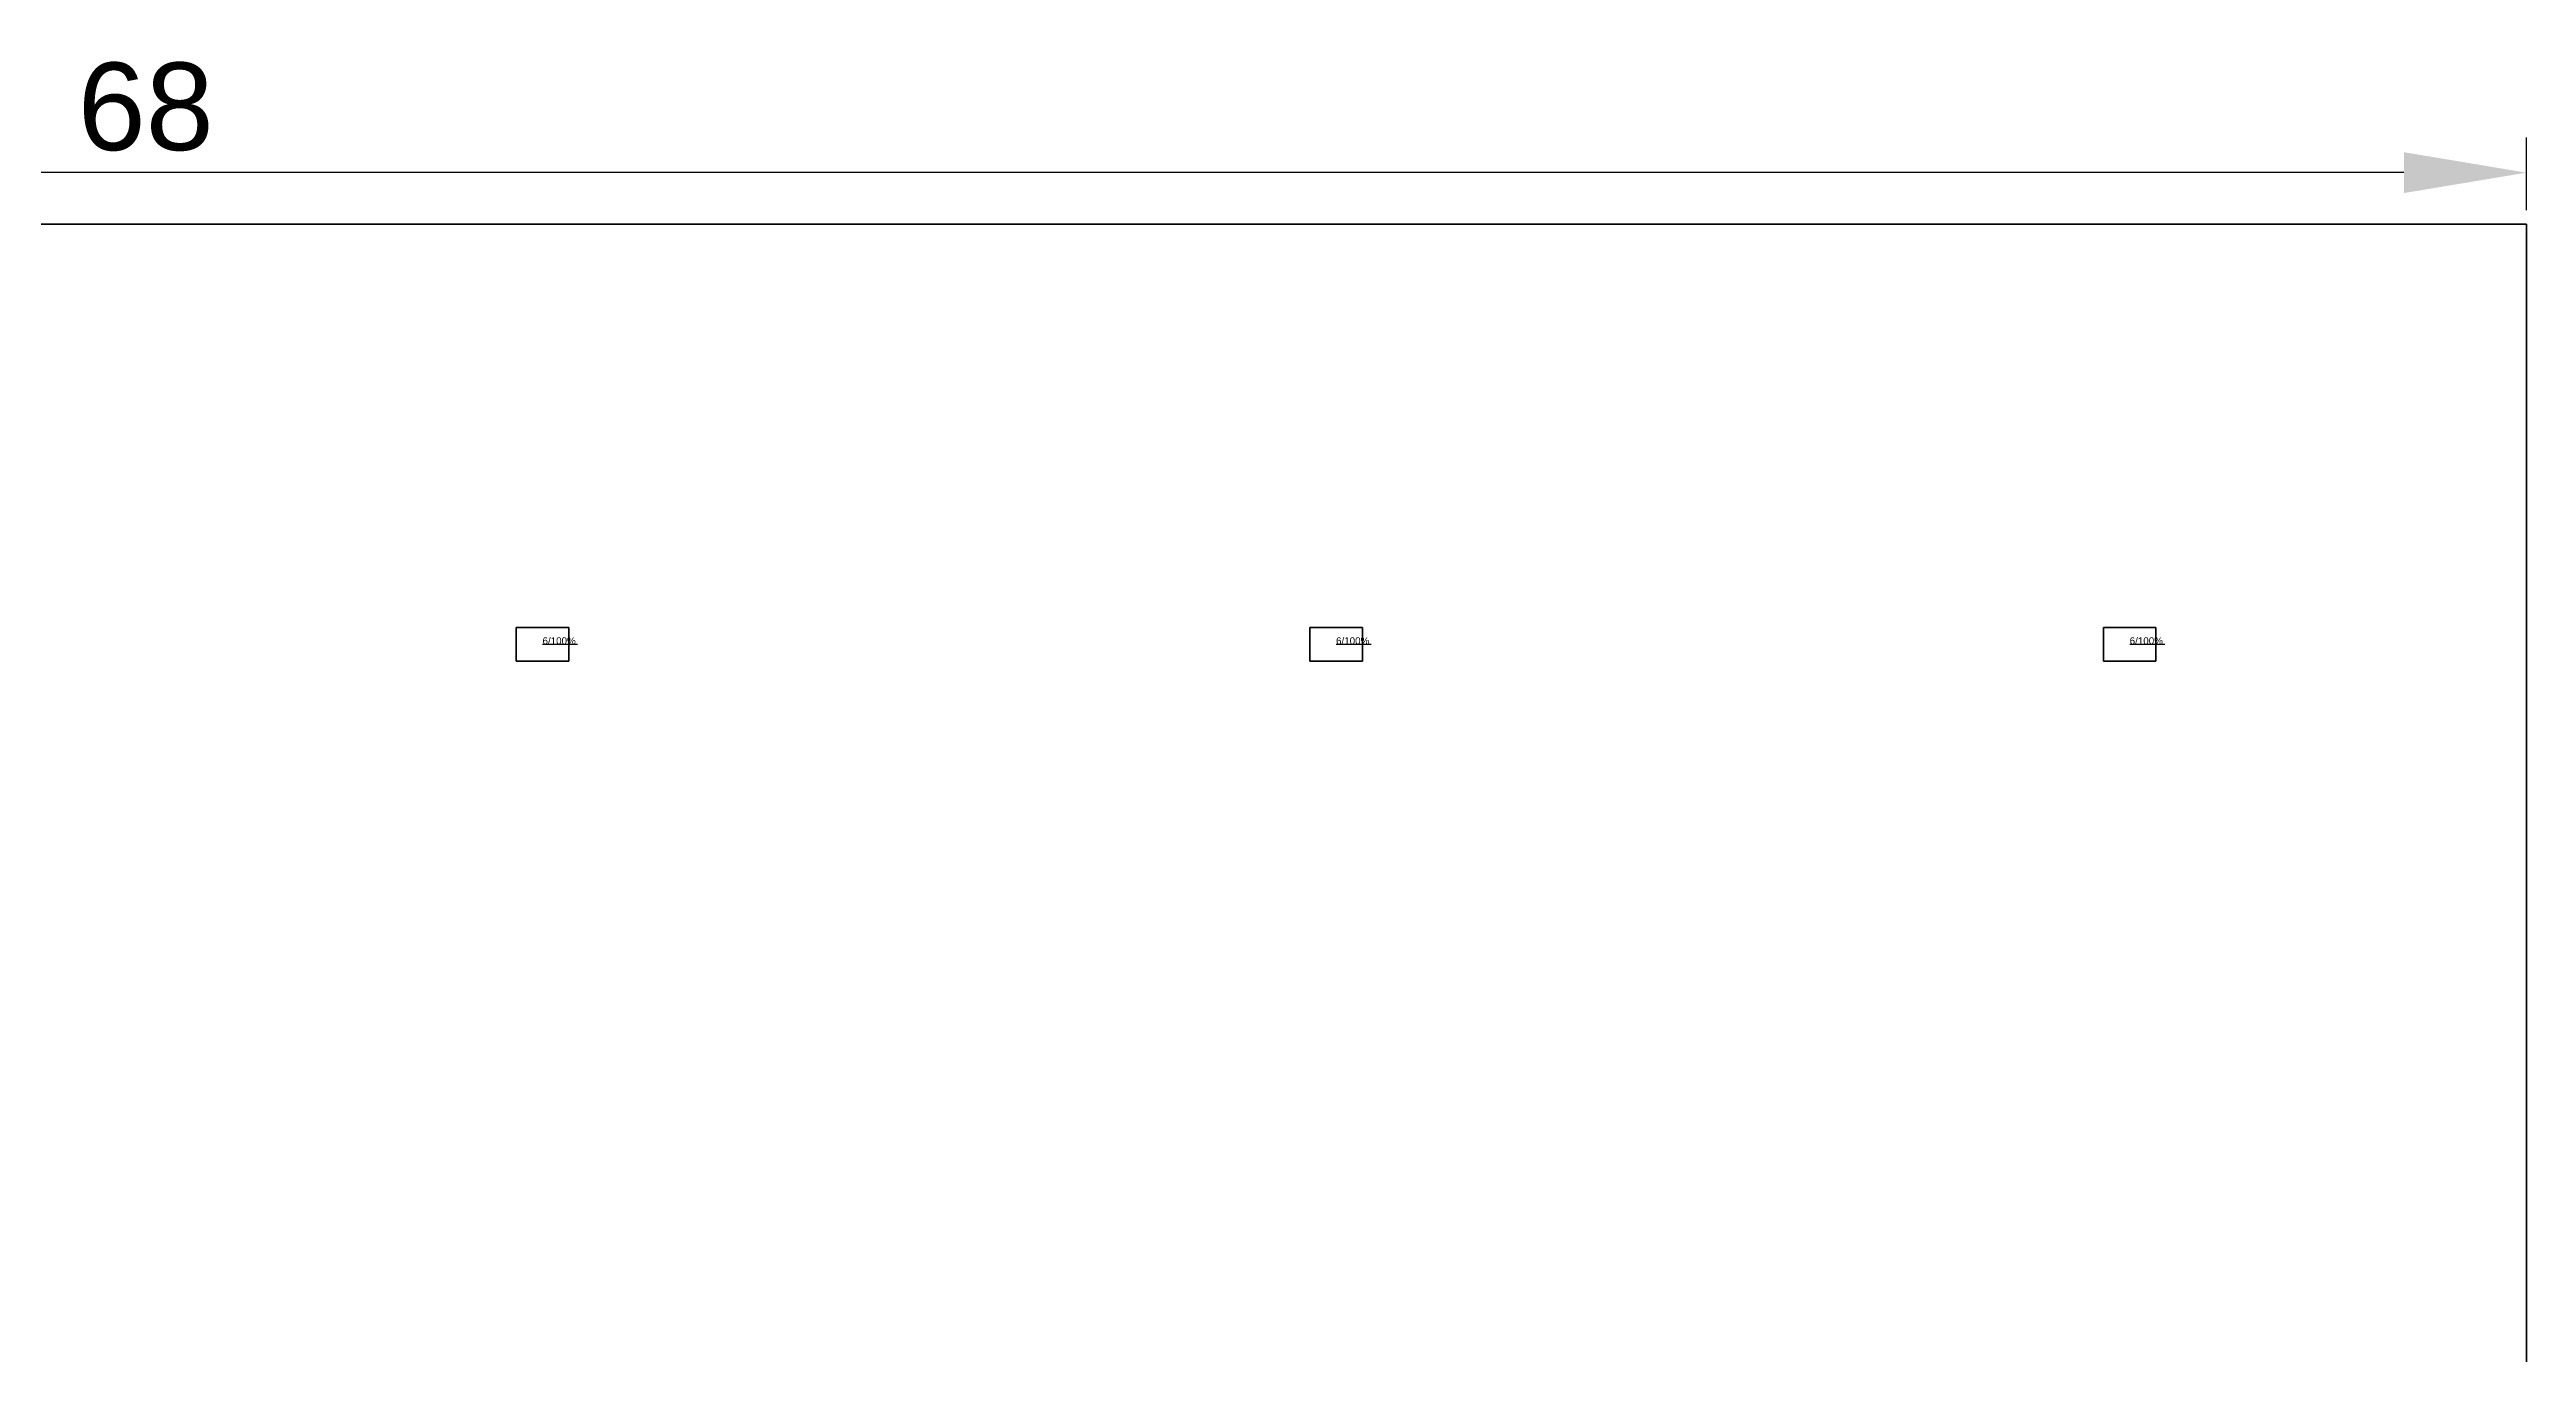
# Model space of a CAD drawing. Header units: millimetres. Extents: x -2.8 to 67.9, y 15.7 to 90.1.
# Drawn here: x 32.54 to 67.92, y 71.53 to 90.15 of the extents above; entities that cross this region are included whole.
import ezdxf

# ---------------------------------------------------------------- set-up
doc = ezdxf.new("R2010")
doc.units = ezdxf.units.MM
for name, color, linetype in [('DLXLUM', 2, 'Continuous'), ('DLXLUMEX', 2, 'Continuous'), ('DLXSCENE', 7, 'Continuous'), ('MAPAS', 7, 'Continuous')]:
    doc.layers.add(name, color=color, linetype=linetype)
doc.layers.get('0').off()
doc.styles.get("Standard").update_dxf_attribs({"font": 'arial.ttf'})
doc.dimstyles.new('ISO-25', dxfattribs={"dimtxt": 1.25, "dimasz": 1.75, "dimexe": 0.5, "dimexo": 0.2, "dimgap": 0.3, "dimtad": 1, "dimtoh": 1, "dimtxsty": 'Standard', "dimcen": 2.5, "dimadec": 0, "dimazin": 0, "dimtfac": 1, "dimtmove": 0, "dimatfit": 3, "dimfxl": 1, "dimarcsym": 0})

# ---------------------------------------------------------------- blocks, each defined once
blk = doc.blocks.new('*U31')
for p, q in [((0.375, 0.24), (-0.375, 0.24)), ((-0.375, 0.24), (-0.375, -0.24)), ((-0.375, 0.24), (-0.375, -0.24)), ((-0.375, -0.24), (-0.375, 0.24)), ((-0.375, 0.24), (-0.375, 0.24)), ((0.375, 0.24), (-0.375, 0.24)), ((-0.375, 0.24), (-0.375, 0.24)), ((-0.375, 0.24), (0.375, 0.24)), ((-0.375, -0.24), (-0.375, 0.24)), ((-0.375, 0.24), (0.375, 0.24)), ((0.375, -0.24), (0.375, 0.24)), ((0.375, 0.24), (0.375, 0.24)), ((0.375, -0.24), (0.375, 0.24)), ((0.375, 0.24), (0.375, 0.24)), ((0.375, 0.24), (0.375, -0.24)), ((0.375, 0.24), (0.375, -0.24)), ((-0.375, -0.24), (0.375, -0.24)), ((-0.375, -0.24), (-0.375, -0.24)), ((-0.375, -0.24), (0.375, -0.24)), ((0.375, -0.24), (-0.375, -0.24)), ((-0.375, -0.24), (-0.375, -0.24)), ((0.375, -0.24), (-0.375, -0.24)), ((0.375, -0.24), (0.375, -0.24)), ((0.375, -0.24), (0.375, -0.24))]:
    blk.add_line(p, q)
at = {"color": 1}
blk.add_line((0, 0), (0.5, 0), dxfattribs=at)
at = {"layer": 'DLXLUMEX', "color": 7}
blk.add_text('6/100%', height=0.1, dxfattribs=at).set_placement((0, 0))
blk = doc.blocks.new('*U37')
for p, q in [((0.375, 0.24), (-0.375, 0.24)), ((-0.375, 0.24), (-0.375, -0.24)), ((-0.375, 0.24), (-0.375, -0.24)), ((-0.375, -0.24), (-0.375, 0.24)), ((-0.375, 0.24), (-0.375, 0.24)), ((0.375, 0.24), (-0.375, 0.24)), ((-0.375, 0.24), (-0.375, 0.24)), ((-0.375, 0.24), (0.375, 0.24)), ((-0.375, -0.24), (-0.375, 0.24)), ((-0.375, 0.24), (0.375, 0.24)), ((0.375, -0.24), (0.375, 0.24)), ((0.375, 0.24), (0.375, 0.24)), ((0.375, -0.24), (0.375, 0.24)), ((0.375, 0.24), (0.375, 0.24)), ((0.375, 0.24), (0.375, -0.24)), ((0.375, 0.24), (0.375, -0.24)), ((-0.375, -0.24), (0.375, -0.24)), ((-0.375, -0.24), (-0.375, -0.24)), ((-0.375, -0.24), (0.375, -0.24)), ((0.375, -0.24), (-0.375, -0.24)), ((-0.375, -0.24), (-0.375, -0.24)), ((0.375, -0.24), (-0.375, -0.24)), ((0.375, -0.24), (0.375, -0.24)), ((0.375, -0.24), (0.375, -0.24))]:
    blk.add_line(p, q)
at = {"color": 1}
blk.add_line((0, 0), (0.5, 0), dxfattribs=at)
at = {"layer": 'DLXLUMEX', "color": 7}
blk.add_text('6/100%', height=0.1, dxfattribs=at).set_placement((0, 0))
blk = doc.blocks.new('*U43')
for p, q in [((0.375, 0.24), (-0.375, 0.24)), ((-0.375, 0.24), (-0.375, -0.24)), ((-0.375, 0.24), (-0.375, -0.24)), ((-0.375, -0.24), (-0.375, 0.24)), ((-0.375, 0.24), (-0.375, 0.24)), ((0.375, 0.24), (-0.375, 0.24)), ((-0.375, 0.24), (-0.375, 0.24)), ((-0.375, 0.24), (0.375, 0.24)), ((-0.375, -0.24), (-0.375, 0.24)), ((-0.375, 0.24), (0.375, 0.24)), ((0.375, -0.24), (0.375, 0.24)), ((0.375, 0.24), (0.375, 0.24)), ((0.375, -0.24), (0.375, 0.24)), ((0.375, 0.24), (0.375, 0.24)), ((0.375, 0.24), (0.375, -0.24)), ((0.375, 0.24), (0.375, -0.24)), ((-0.375, -0.24), (0.375, -0.24)), ((-0.375, -0.24), (-0.375, -0.24)), ((-0.375, -0.24), (0.375, -0.24)), ((0.375, -0.24), (-0.375, -0.24)), ((-0.375, -0.24), (-0.375, -0.24)), ((0.375, -0.24), (-0.375, -0.24)), ((0.375, -0.24), (0.375, -0.24)), ((0.375, -0.24), (0.375, -0.24))]:
    blk.add_line(p, q)
at = {"color": 1}
blk.add_line((0, 0), (0.5, 0), dxfattribs=at)
at = {"layer": 'DLXLUMEX', "color": 7}
blk.add_text('6/100%', height=0.1, dxfattribs=at).set_placement((0, 0))
blk = doc.blocks.new('*U44')
for p, q in [((16.704, 136.161), (84.704, 136.161)), ((84.704, 136.161), (16.704, 136.161)), ((84.704, 136.161), (84.704, 64.16)), ((84.704, 64.16), (84.704, 136.161)), ((84.704, 136.161), (84.704, 136.161)), ((84.704, 136.161), (84.704, 136.161))]:
    blk.add_line(p, q)
blk = doc.blocks.new('*U45')
for p, q in [((16.704, 136.161), (84.704, 136.161)), ((84.704, 136.161), (84.704, 64.16))]:
    blk.add_line(p, q)
blk = doc.blocks.new('*U46')
for p, q in [((84.704, 136.161), (16.704, 136.161)), ((84.704, 64.16), (84.704, 136.161))]:
    blk.add_line(p, q)
blk = doc.blocks.new('*D53')
at = {"layer": 'Defpoints', "color": 0, "transparency": 16777216}
for p in [(-0.083, 88.391), (-0.083, 87.655), (67.917, 87.655)]:
    blk.add_point(p, dxfattribs=at)
at = {"layer": 'MAPAS', "color": 0, "lineweight": -2, "transparency": 16777216}
for p, q in [((-0.083, 87.855), (-0.083, 88.891)), ((67.917, 87.855), (67.917, 88.891)), ((66.167, 88.391), (1.667, 88.391))]:
    blk.add_line(p, q, dxfattribs=at)
at = {"layer": 'MAPAS', "color": 0, "transparency": 16777216}
for points in [[(1.667, 88.683), (1.667, 88.1), (-0.083, 88.391)], [(66.167, 88.683), (66.167, 88.1), (67.917, 88.391)]]:
    blk.add_solid(points, dxfattribs=at)
at = {"layer": 'MAPAS', "color": 0, "transparency": 16777216, "insert": (33.917, 89.329), "char_height": 1.25, "attachment_point": 5}
blk.add_mtext('68', dxfattribs=at)

msp = doc.modelspace()

# ---------------------------------------------------------------- block references
at = {"layer": 'DLXLUM'}
for name, p in [('*U31', (39.584, 81.655)), ('*U37', (50.917, 81.655)), ('*U43', (62.251, 81.655))]:
    msp.add_blockref(name, p, dxfattribs=at)
at = {"layer": 'DLXSCENE'}
for name in ['*U44', '*U45', '*U46']:
    msp.add_blockref(name, (-16.787, -48.505), dxfattribs=at)

# ---------------------------------------------------------------- dimensions: what is measured, and where the dimension line sits
at = {"layer": 'MAPAS'}
dim = msp.add_linear_dim(base=(-0.083, 88.391), p1=(67.917, 87.655), p2=(-0.083, 87.655), dimstyle='ISO-25', dxfattribs=at)
dim.commit()
dim.dimension.update_dxf_attribs({"geometry": '*D53', "text_midpoint": (33.917, 89.329)})

doc.saveas('drawing.dxf')
